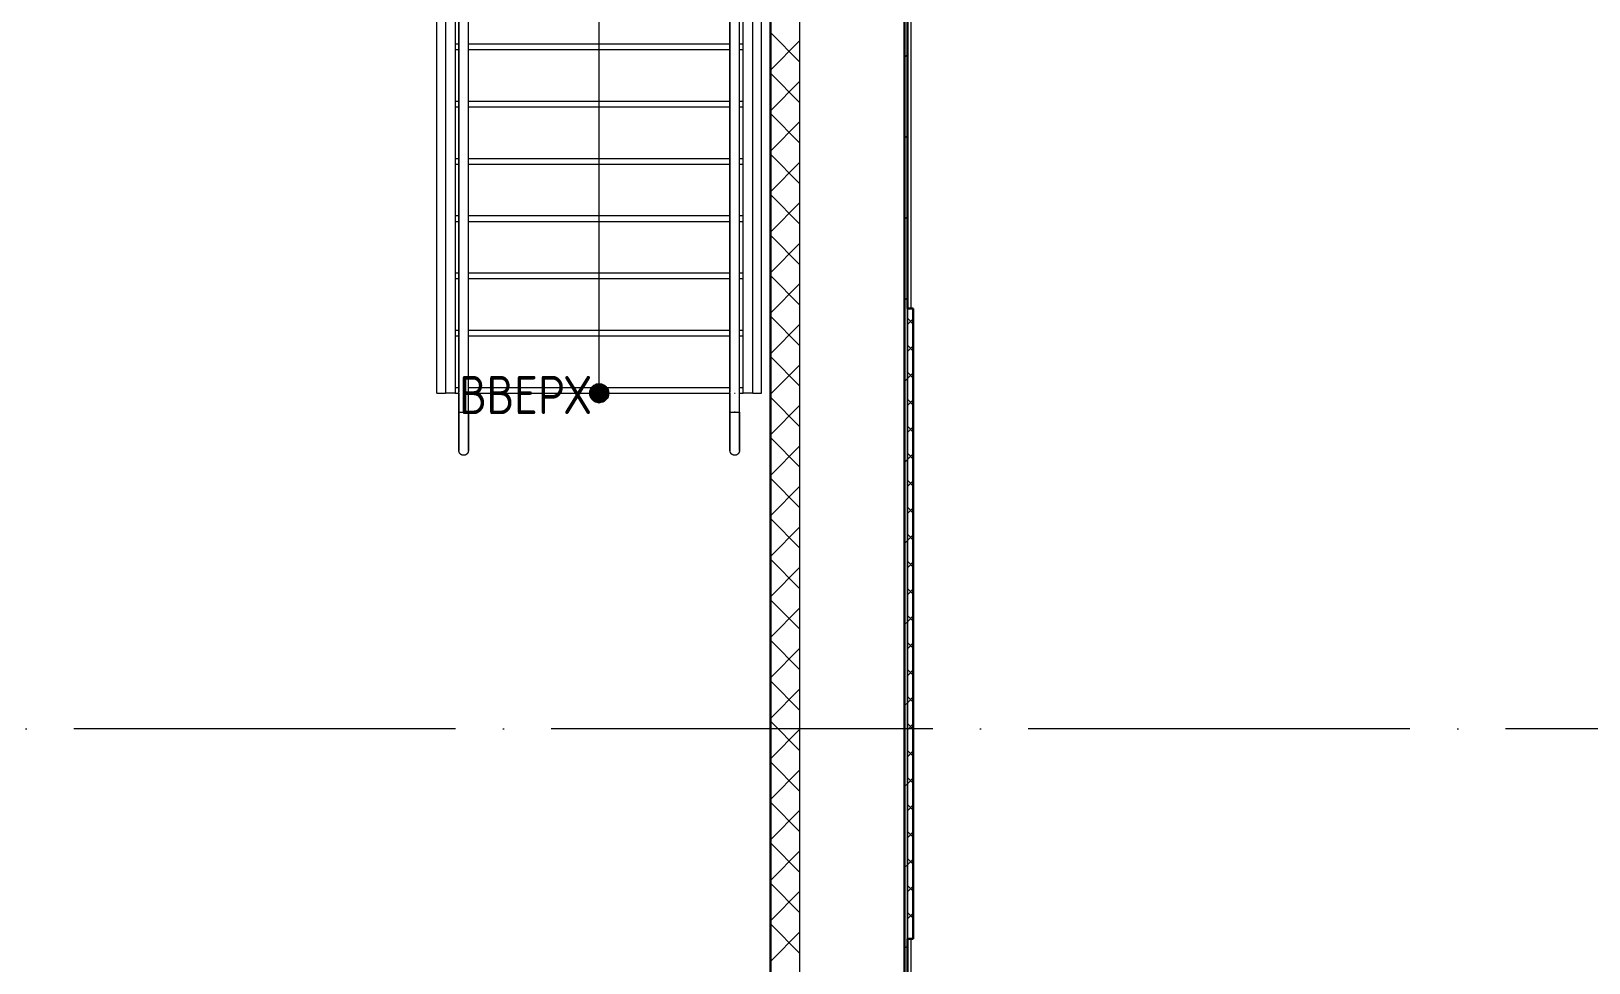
# Model space of a CAD drawing. Header units: millimetres. Extents: x -88595 to 880822, y -1054509 to -148035.
# Drawn here: x 267787 to 275948, y -242778 to -237899 of the extents above; entities that cross this region are included whole.
import ezdxf

# ---------------------------------------------------------------- set-up
doc = ezdxf.new("R2010")
doc.units = ezdxf.units.MM
doc.linetypes.add('ADSK_Линия сетки', pattern=[25, 20, -2.5, 0, -2.5])
for name, color, linetype, lineweight in [('Лестницы', 7, 'Continuous', 9), ('Оборудование', 7, 'Continuous', 18), ('Ограждение', 7, 'Continuous', 9), ('Оси', 7, 'Continuous', 9), ('Стены внутренние', 7, 'Continuous', 18), ('Стены наружные', 7, 'Continuous', 18), ('Стены штриховка', 7, 'Continuous', 9), ('Стрелки вверх', 7, 'Continuous', 18), ('Траектории лестницы', 7, 'Continuous', 18)]:
    doc.layers.add(name, color=color, linetype=linetype, lineweight=lineweight)
doc.styles.add('GOST Common', font='GOST_Common.ttf', dxfattribs={"height": 250})

# ---------------------------------------------------------------- blocks, each defined once
blk = doc.blocks.new('2 этаж')
at = {"layer": 'Стрелки вверх'}
h = blk.add_hatch(color=256, dxfattribs=at)
edge = h.paths.add_edge_path()
edge.add_arc((300097.5, 688013.5), 50, 0, 360)
blk.add_hatch(color=256, dxfattribs=at).paths.add_polyline_path([(300097.5, 687963.5), (300124.5, 687971.4), (300143, 687992.7), (300147, 688020.6), (300135.3, 688046.2), (300111.6, 688061.5), (300083.4, 688061.5), (300059.7, 688046.2), (300048, 688020.6), (300052, 687992.7), (300070.5, 687971.4), (300096.1, 687963.9)])
at = {"layer": 'Лестницы'}
for p, q in [((299247.5, 688013.5), (299247.5, 692836.1)), ((300947.5, 688013.5), (300947.5, 692763.5)), ((299342.1, 689843.5), (299362.1, 689843.5)), ((299342.1, 689813.5), (299362.1, 689813.5)), ((299412.1, 689843.5), (300782.5, 689843.5)), ((299412.1, 689813.5), (300782.5, 689813.5)), ((300832.5, 689843.5), (300852.5, 689843.5)), ((300832.5, 689813.5), (300852.5, 689813.5)), ((299342.1, 689543.5), (299362.1, 689543.5)), ((299342.1, 689513.5), (299362.1, 689513.5)), ((299412.1, 689543.5), (300782.5, 689543.5)), ((299412.1, 689513.5), (300782.5, 689513.5)), ((300832.5, 689543.5), (300852.5, 689543.5)), ((300832.5, 689513.5), (300852.5, 689513.5)), ((299342.1, 689243.5), (299362.1, 689243.5)), ((299412.1, 689243.5), (300782.5, 689243.5)), ((300832.5, 689243.5), (300852.5, 689243.5)), ((299342.1, 689213.5), (299362.1, 689213.5)), ((299412.1, 689213.5), (300782.5, 689213.5)), ((300832.5, 689213.5), (300852.5, 689213.5)), ((299342.1, 688943.5), (299362.1, 688943.5)), ((299342.1, 688913.5), (299362.1, 688913.5)), ((299412.1, 688943.5), (300782.5, 688943.5)), ((299412.1, 688913.5), (300782.5, 688913.5)), ((300832.5, 688943.5), (300852.5, 688943.5)), ((300832.5, 688913.5), (300852.5, 688913.5)), ((299342.1, 688643.5), (299362.1, 688643.5)), ((299342.1, 688613.5), (299362.1, 688613.5)), ((299412.1, 688643.5), (300782.5, 688643.5)), ((299412.1, 688613.5), (300782.5, 688613.5)), ((300832.5, 688643.5), (300852.5, 688643.5)), ((300832.5, 688613.5), (300852.5, 688613.5)), ((299342.1, 688343.5), (299362.1, 688343.5)), ((299412.1, 688343.5), (300782.5, 688343.5)), ((300832.5, 688343.5), (300852.5, 688343.5)), ((299342.1, 688313.5), (299362.1, 688313.5)), ((299412.1, 688313.5), (300782.5, 688313.5)), ((300832.5, 688313.5), (300852.5, 688313.5)), ((299247.5, 688013.5), (299292.1, 688013.5)), ((299342.1, 688043.5), (299362.1, 688043.5)), ((299342.1, 688013.5), (299362.1, 688013.5)), ((299412.1, 688043.5), (300782.5, 688043.5)), ((299412.1, 688013.5), (300782.5, 688013.5)), ((300832.5, 688043.5), (300852.5, 688043.5)), ((300832.5, 688013.5), (300852.5, 688013.5)), ((300902.5, 688013.5), (300947.5, 688013.5))]:
    blk.add_line(p, q, dxfattribs=at)
at = {"layer": 'Ограждение'}
for p, q in [((299292.1, 692513.5), (299292.1, 688013.5)), ((299342.1, 692513.5), (299342.1, 688013.5)), ((299362.1, 692519.7), (299362.1, 688019.7)), ((299362.1, 688013.5), (299362.1, 692513.5)), ((299412.1, 688019.7), (299412.1, 692519.7)), ((299412.1, 688013.5), (299412.1, 692513.5)), ((300782.5, 692519.7), (300782.5, 688019.7)), ((300782.5, 688013.5), (300782.5, 692513.5)), ((300832.5, 688019.7), (300832.5, 692519.7)), ((300832.5, 688013.5), (300832.5, 692513.5)), ((300852.5, 688013.5), (300852.5, 692513.5)), ((300902.5, 688013.5), (300902.5, 692513.5)), ((301732.5, 688456.5), (301732.5, 691656.5)), ((299342.1, 688013.5), (299292.1, 688013.5)), ((299362.1, 688014.1), (299362.1, 687913.5)), ((299362.1, 687913.5), (299362.1, 688013.5)), ((299412.1, 687913.5), (299412.1, 688014.1)), ((299412.1, 687913.5), (299412.1, 688013.5)), ((300782.5, 688014.1), (300782.5, 687913.5)), ((300782.5, 687913.5), (300782.5, 688013.5)), ((300832.5, 687913.5), (300832.5, 688014.1)), ((300832.5, 687913.5), (300832.5, 688013.5)), ((300902.5, 688013.5), (300852.5, 688013.5)), ((299362.1, 687913.5), (299412.1, 687913.5)), ((299384.8, 687913.5), (299389.4, 687913.5)), ((299387.1, 687913.5), (299384.8, 687913.5)), ((299389.4, 687913.5), (299387.1, 687913.5)), ((300782.5, 687913.5), (300832.5, 687913.5)), ((300805.2, 687913.5), (300809.8, 687913.5)), ((300807.5, 687913.5), (300805.2, 687913.5)), ((300809.8, 687913.5), (300807.5, 687913.5)), ((301732.5, 681956.5), (301732.5, 685156.5))]:
    blk.add_line(p, q, dxfattribs=at)
at = {"layer": 'Ограждение', "flags": 128}
for points in [[(299362.1, 687913.5), (299362.1, 687905.5), (299362.1, 687897.5), (299362.1, 687889.6), (299362.1, 687881.6), (299362.1, 687873.8), (299362.1, 687866), (299362.1, 687858.2), (299362.1, 687850.6), (299362.1, 687843.1), (299362.1, 687835.6), (299362.1, 687828.3), (299362.1, 687821.2), (299362.1, 687814.1), (299362.1, 687807.3), (299362.1, 687800.6), (299362.1, 687794.1), (299362.1, 687787.7), (299362.1, 687781.6), (299362.1, 687775.7), (299362.1, 687770), (299362.1, 687764.6), (299362.1, 687759.4), (299362.1, 687754.4), (299362.1, 687749.7), (299362.1, 687745.2), (299362.1, 687741), (299362.1, 687737.1), (299362.1, 687733.5), (299362.1, 687730.1), (299362.1, 687727.1), (299362.1, 687724.3), (299362.1, 687721.9), (299362.1, 687719.8), (299362.1, 687717.9), (299362.1, 687716.4), (299362.1, 687715.2), (299362.1, 687714.3), (299362.1, 687713.8), (299362.1, 687713.5), (299362.1, 687713.5)], [(299362.1, 687713.5), (299362.1, 687713.7), (299362.1, 687714.1), (299362.1, 687714.9), (299362.1, 687716.1), (299362.1, 687717.5), (299362.1, 687719.2), (299362.1, 687721.3), (299362.1, 687723.7), (299362.1, 687726.3), (299362.1, 687729.3), (299362.1, 687732.6), (299362.1, 687736.1), (299362.1, 687739.9), (299362.1, 687744.1), (299362.1, 687748.4), (299362.1, 687753.1), (299362.1, 687758), (299362.1, 687763.1), (299362.1, 687768.5), (299362.1, 687774.2), (299362.1, 687780), (299362.1, 687786.1), (299362.1, 687792.3), (299362.1, 687798.8), (299362.1, 687805.4), (299362.1, 687812.3), (299362.1, 687819.2), (299362.1, 687826.4), (299362.1, 687833.6), (299362.1, 687841), (299362.1, 687848.5), (299362.1, 687856.2), (299362.1, 687863.9), (299362.1, 687871.7), (299362.1, 687879.5), (299362.1, 687887.4), (299362.1, 687895.4), (299362.1, 687903.4), (299362.1, 687911.3), (299362.1, 687913.5)], [(299412.1, 687913.5), (299412.1, 687905.5), (299412.1, 687897.5), (299412.1, 687889.6), (299412.1, 687881.6), (299412.1, 687873.8), (299412.1, 687866), (299412.1, 687858.2), (299412.1, 687850.6), (299412.1, 687843.1), (299412.1, 687835.6), (299412.1, 687828.3), (299412.1, 687821.2), (299412.1, 687814.1), (299412.1, 687807.3), (299412.1, 687800.6), (299412.1, 687794.1), (299412.1, 687787.7), (299412.1, 687781.6), (299412.1, 687775.7), (299412.1, 687770), (299412.1, 687764.6), (299412.1, 687759.4), (299412.1, 687754.4), (299412.1, 687749.7), (299412.1, 687745.2), (299412.1, 687741), (299412.1, 687737.1), (299412.1, 687733.5), (299412.1, 687730.1), (299412.1, 687727.1), (299412.1, 687724.3), (299412.1, 687721.9), (299412.1, 687719.8), (299412.1, 687717.9), (299412.1, 687716.4), (299412.1, 687715.2), (299412.1, 687714.3), (299412.1, 687713.8), (299412.1, 687713.5), (299412.1, 687713.5)], [(299412.1, 687713.5), (299412.1, 687713.7), (299412.1, 687714.1), (299412.1, 687714.9), (299412.1, 687716.1), (299412.1, 687717.5), (299412.1, 687719.2), (299412.1, 687721.3), (299412.1, 687723.7), (299412.1, 687726.3), (299412.1, 687729.3), (299412.1, 687732.6), (299412.1, 687736.1), (299412.1, 687739.9), (299412.1, 687744.1), (299412.1, 687748.4), (299412.1, 687753.1), (299412.1, 687758), (299412.1, 687763.1), (299412.1, 687768.5), (299412.1, 687774.2), (299412.1, 687780), (299412.1, 687786.1), (299412.1, 687792.3), (299412.1, 687798.8), (299412.1, 687805.4), (299412.1, 687812.3), (299412.1, 687819.2), (299412.1, 687826.4), (299412.1, 687833.6), (299412.1, 687841), (299412.1, 687848.5), (299412.1, 687856.2), (299412.1, 687863.9), (299412.1, 687871.7), (299412.1, 687879.5), (299412.1, 687887.4), (299412.1, 687895.4), (299412.1, 687903.4), (299412.1, 687911.3), (299412.1, 687913.5)], [(300782.5, 687913.5), (300782.5, 687905.5), (300782.5, 687897.5), (300782.5, 687889.6), (300782.5, 687881.6), (300782.5, 687873.8), (300782.5, 687866), (300782.5, 687858.2), (300782.5, 687850.6), (300782.5, 687843.1), (300782.5, 687835.6), (300782.5, 687828.3), (300782.5, 687821.2), (300782.5, 687814.1), (300782.5, 687807.3), (300782.5, 687800.6), (300782.5, 687794.1), (300782.5, 687787.7), (300782.5, 687781.6), (300782.5, 687775.7), (300782.5, 687770), (300782.5, 687764.6), (300782.5, 687759.4), (300782.5, 687754.4), (300782.5, 687749.7), (300782.5, 687745.2), (300782.5, 687741), (300782.5, 687737.1), (300782.5, 687733.5), (300782.5, 687730.1), (300782.5, 687727.1), (300782.5, 687724.3), (300782.5, 687721.9), (300782.5, 687719.8), (300782.5, 687717.9), (300782.5, 687716.4), (300782.5, 687715.2), (300782.5, 687714.3), (300782.5, 687713.8), (300782.5, 687713.5), (300782.5, 687713.5)], [(300782.5, 687713.5), (300782.5, 687713.7), (300782.5, 687714.1), (300782.5, 687714.9), (300782.5, 687716.1), (300782.5, 687717.5), (300782.5, 687719.2), (300782.5, 687721.3), (300782.5, 687723.7), (300782.5, 687726.3), (300782.5, 687729.3), (300782.5, 687732.6), (300782.5, 687736.1), (300782.5, 687739.9), (300782.5, 687744.1), (300782.5, 687748.4), (300782.5, 687753.1), (300782.5, 687758), (300782.5, 687763.1), (300782.5, 687768.5), (300782.5, 687774.2), (300782.5, 687780), (300782.5, 687786.1), (300782.5, 687792.3), (300782.5, 687798.8), (300782.5, 687805.4), (300782.5, 687812.3), (300782.5, 687819.2), (300782.5, 687826.4), (300782.5, 687833.6), (300782.5, 687841), (300782.5, 687848.5), (300782.5, 687856.2), (300782.5, 687863.9), (300782.5, 687871.7), (300782.5, 687879.5), (300782.5, 687887.4), (300782.5, 687895.4), (300782.5, 687903.4), (300782.5, 687911.3), (300782.5, 687913.5)], [(300832.5, 687913.5), (300832.5, 687905.5), (300832.5, 687897.5), (300832.5, 687889.6), (300832.5, 687881.6), (300832.5, 687873.8), (300832.5, 687866), (300832.5, 687858.2), (300832.5, 687850.6), (300832.5, 687843.1), (300832.5, 687835.6), (300832.5, 687828.3), (300832.5, 687821.2), (300832.5, 687814.1), (300832.5, 687807.3), (300832.5, 687800.6), (300832.5, 687794.1), (300832.5, 687787.7), (300832.5, 687781.6), (300832.5, 687775.7), (300832.5, 687770), (300832.5, 687764.6), (300832.5, 687759.4), (300832.5, 687754.4), (300832.5, 687749.7), (300832.5, 687745.2), (300832.5, 687741), (300832.5, 687737.1), (300832.5, 687733.5), (300832.5, 687730.1), (300832.5, 687727.1), (300832.5, 687724.3), (300832.5, 687721.9), (300832.5, 687719.8), (300832.5, 687717.9), (300832.5, 687716.4), (300832.5, 687715.2), (300832.5, 687714.3), (300832.5, 687713.8), (300832.5, 687713.5), (300832.5, 687713.5)], [(300832.5, 687713.5), (300832.5, 687713.7), (300832.5, 687714.1), (300832.5, 687714.9), (300832.5, 687716.1), (300832.5, 687717.5), (300832.5, 687719.2), (300832.5, 687721.3), (300832.5, 687723.7), (300832.5, 687726.3), (300832.5, 687729.3), (300832.5, 687732.6), (300832.5, 687736.1), (300832.5, 687739.9), (300832.5, 687744.1), (300832.5, 687748.4), (300832.5, 687753.1), (300832.5, 687758), (300832.5, 687763.1), (300832.5, 687768.5), (300832.5, 687774.2), (300832.5, 687780), (300832.5, 687786.1), (300832.5, 687792.3), (300832.5, 687798.8), (300832.5, 687805.4), (300832.5, 687812.3), (300832.5, 687819.2), (300832.5, 687826.4), (300832.5, 687833.6), (300832.5, 687841), (300832.5, 687848.5), (300832.5, 687856.2), (300832.5, 687863.9), (300832.5, 687871.7), (300832.5, 687879.5), (300832.5, 687887.4), (300832.5, 687895.4), (300832.5, 687903.4), (300832.5, 687911.3), (300832.5, 687913.5)], [(299387.1, 687688.5), (299386.1, 687688.5), (299385.1, 687688.6), (299384.1, 687688.7), (299383.1, 687688.8), (299382.1, 687689), (299381.2, 687689.2), (299380.2, 687689.5), (299379.2, 687689.8), (299378.3, 687690.1), (299377.4, 687690.5), (299376.5, 687690.9), (299375.6, 687691.3), (299374.7, 687691.8), (299373.8, 687692.3), (299373, 687692.9), (299372.2, 687693.5), (299371.4, 687694.1), (299370.6, 687694.7), (299369.9, 687695.4), (299369.2, 687696.1), (299368.5, 687696.8), (299367.8, 687697.6), (299367.2, 687698.4), (299366.6, 687699.2), (299366.1, 687700), (299365.5, 687700.9), (299365.1, 687701.7), (299364.6, 687702.6), (299364.2, 687703.5), (299363.8, 687704.4), (299363.5, 687705.4), (299363.2, 687706.3), (299362.9, 687707.3), (299362.7, 687708.3), (299362.5, 687709.3), (299362.3, 687710.2), (299362.2, 687711.2), (299362.1, 687712.2), (299362.1, 687713.2), (299362.1, 687713.5)], [(299412.1, 687713.5), (299412.1, 687712.5), (299412, 687711.5), (299411.9, 687710.5), (299411.8, 687709.5), (299411.6, 687708.5), (299411.4, 687707.6), (299411.1, 687706.6), (299410.8, 687705.6), (299410.5, 687704.7), (299410.1, 687703.8), (299409.7, 687702.9), (299409.3, 687702), (299408.8, 687701.1), (299408.3, 687700.2), (299407.7, 687699.4), (299407.2, 687698.6), (299406.5, 687697.8), (299405.9, 687697), (299405.2, 687696.3), (299404.5, 687695.6), (299403.8, 687694.9), (299403, 687694.2), (299402.2, 687693.6), (299401.4, 687693), (299400.6, 687692.5), (299399.8, 687691.9), (299398.9, 687691.5), (299398, 687691), (299397.1, 687690.6), (299396.2, 687690.2), (299395.2, 687689.9), (299394.3, 687689.6), (299393.3, 687689.3), (299392.3, 687689.1), (299391.4, 687688.9), (299390.4, 687688.7), (299389.4, 687688.6), (299388.4, 687688.5), (299387.4, 687688.5), (299387.1, 687688.5)], [(300807.5, 687688.5), (300806.5, 687688.5), (300805.5, 687688.6), (300804.5, 687688.7), (300803.5, 687688.8), (300802.5, 687689), (300801.6, 687689.2), (300800.6, 687689.5), (300799.6, 687689.8), (300798.7, 687690.1), (300797.8, 687690.5), (300796.9, 687690.9), (300796, 687691.3), (300795.1, 687691.8), (300794.2, 687692.3), (300793.4, 687692.9), (300792.6, 687693.5), (300791.8, 687694.1), (300791, 687694.7), (300790.3, 687695.4), (300789.6, 687696.1), (300788.9, 687696.8), (300788.2, 687697.6), (300787.6, 687698.4), (300787, 687699.2), (300786.5, 687700), (300785.9, 687700.9), (300785.5, 687701.7), (300785, 687702.6), (300784.6, 687703.5), (300784.2, 687704.4), (300783.9, 687705.4), (300783.6, 687706.3), (300783.3, 687707.3), (300783.1, 687708.3), (300782.9, 687709.3), (300782.7, 687710.2), (300782.6, 687711.2), (300782.5, 687712.2), (300782.5, 687713.2), (300782.5, 687713.5)], [(300832.5, 687713.5), (300832.5, 687712.5), (300832.4, 687711.5), (300832.3, 687710.5), (300832.2, 687709.5), (300832, 687708.5), (300831.8, 687707.6), (300831.5, 687706.6), (300831.2, 687705.6), (300830.9, 687704.7), (300830.5, 687703.8), (300830.1, 687702.9), (300829.7, 687702), (300829.2, 687701.1), (300828.7, 687700.2), (300828.1, 687699.4), (300827.6, 687698.6), (300826.9, 687697.8), (300826.3, 687697), (300825.6, 687696.3), (300824.9, 687695.6), (300824.2, 687694.9), (300823.4, 687694.2), (300822.6, 687693.6), (300821.8, 687693), (300821, 687692.5), (300820.2, 687691.9), (300819.3, 687691.5), (300818.4, 687691), (300817.5, 687690.6), (300816.6, 687690.2), (300815.6, 687689.9), (300814.7, 687689.6), (300813.7, 687689.3), (300812.7, 687689.1), (300811.8, 687688.9), (300810.8, 687688.7), (300809.8, 687688.6), (300808.8, 687688.5), (300807.8, 687688.5), (300807.5, 687688.5)]]:
    blk.add_lwpolyline(points, dxfattribs=at)
at = {"layer": 'Ограждение'}
for points in [[(299385, 688013.5), (299385.7, 688013.5), (299387.1, 688013.5), (299388.5, 688013.5), (299389.2, 688013.5)], [(300805.4, 688013.5), (300806.1, 688013.5), (300807.5, 688013.5), (300808.9, 688013.5), (300809.6, 688013.5)]]:
    blk.add_open_spline(points, degree=3, dxfattribs=at)
at = {"layer": 'Оси', "linetype": 'ADSK_Линия сетки', "ltscale": 100}
for p, q in [((301697.5, 697307.1), (301697.5, 679652.3)), ((359347.5, 686256.5), (287587.4, 686256.5))]:
    blk.add_line(p, q, dxfattribs=at)
at = {"layer": 'Стены внутренние', "lineweight": 30}
blk.add_line((300995.5, 692658.5), (300995.5, 679854.5), dxfattribs=at)
at = {"layer": 'Стены внутренние'}
blk.add_line((301147.5, 692506.5), (301147.5, 680556.5), dxfattribs=at)
at = {"layer": 'Стены внутренние', "linetype": 'Continuous', "lineweight": 9}
for p, q in [((301147.5, 689748.8), (300997.5, 689898.8)), ((300997.5, 689708.3), (301147.5, 689858.3)), ((301147.5, 689536.6), (300997.5, 689686.6)), ((300997.5, 689496.2), (301147.5, 689646.2)), ((300997.5, 689593.8), (300995.5, 689590.3)), ((300997.5, 689580.3), (300995.5, 689583.8)), ((301147.5, 689324.5), (300997.5, 689474.5)), ((300997.5, 689284.1), (301147.5, 689434.1)), ((301147.5, 689112.4), (300997.5, 689262.4)), ((300997.5, 689071.9), (301147.5, 689221.9)), ((301147.5, 688900.2), (300997.5, 689050.2)), ((300997.5, 688859.8), (301147.5, 689009.8)), ((301147.5, 688688.1), (300997.5, 688838.1)), ((300997.5, 688781), (300995.5, 688777.5)), ((300997.5, 688647.7), (301147.5, 688797.7)), ((301147.5, 688476), (300997.5, 688626)), ((300997.5, 688435.6), (301147.5, 688585.6)), ((301147.5, 688263.8), (300997.5, 688413.8)), ((300997.5, 688223.4), (301147.5, 688373.4)), ((301147.5, 688051.7), (300997.5, 688201.7)), ((300997.5, 688011.3), (301147.5, 688161.3)), ((301147.5, 687839.6), (300997.5, 687989.6)), ((300997.5, 687799.2), (301147.5, 687949.2)), ((301147.5, 687627.4), (300997.5, 687777.4)), ((300997.5, 687587), (301147.5, 687737)), ((301147.5, 687415.3), (300997.5, 687565.3)), ((300997.5, 687374.9), (301147.5, 687524.9)), ((300997.5, 687345.1), (300995.5, 687348.6)), ((301147.5, 687203.2), (300997.5, 687353.2)), ((300997.5, 687162.8), (301147.5, 687312.8)), ((301147.5, 686991), (300997.5, 687141)), ((300997.5, 686950.6), (301147.5, 687100.6)), ((301147.5, 686778.9), (300997.5, 686928.9)), ((300997.5, 686738.5), (301147.5, 686888.5)), ((301147.5, 686566.8), (300997.5, 686716.8)), ((300997.5, 686526.4), (301147.5, 686676.4)), ((300997.5, 686545.8), (300995.5, 686542.3)), ((301147.5, 686354.6), (300997.5, 686504.6)), ((300997.5, 686314.2), (301147.5, 686464.2)), ((301147.5, 686142.5), (300997.5, 686292.5)), ((300997.5, 686102.1), (301147.5, 686252.1)), ((301147.5, 685930.4), (300997.5, 686080.4)), ((300997.5, 685890), (301147.5, 686040)), ((301147.5, 685718.3), (300997.5, 685868.3)), ((300997.5, 685677.8), (301147.5, 685827.8)), ((301147.5, 685506.1), (300997.5, 685656.1)), ((300997.5, 685465.7), (301147.5, 685615.7)), ((301147.5, 685294), (300997.5, 685444)), ((300997.5, 685253.6), (301147.5, 685403.6)), ((301147.5, 685081.9), (300997.5, 685231.9)), ((300997.5, 685041.4), (301147.5, 685191.4))]:
    blk.add_line(p, q, dxfattribs=at)
at = {"layer": 'Стены наружные', "lineweight": 30}
for p, q in [((301697.5, 680556.5), (301697.5, 691956.5)), ((301712.5, 691941.5), (301712.5, 688456.5)), ((301742.5, 688456.5), (301712.5, 688456.5)), ((301742.5, 688456.5), (301742.5, 685156.5)), ((301712.5, 685156.5), (301712.5, 680571.5)), ((301742.5, 685156.5), (301712.5, 685156.5))]:
    blk.add_line(p, q, dxfattribs=at)
at = {"layer": 'Стены наружные', "linetype": 'Continuous', "lineweight": 9}
for p, q in [((301697.5, 689771.9), (301712.5, 689786.9)), ((301697.5, 689347.7), (301712.5, 689362.7)), ((301697.5, 688923.4), (301712.5, 688938.4)), ((301697.5, 688499.2), (301712.5, 688514.2)), ((301742.5, 688375.9), (301712.5, 688405.9)), ((301712.5, 688372.7), (301742.5, 688402.7)), ((301742.5, 688234.5), (301712.5, 688264.5)), ((301712.5, 688231.3), (301742.5, 688261.3)), ((301697.5, 688074.9), (301712.5, 688089.9)), ((301742.5, 688093.1), (301712.5, 688123.1)), ((301712.5, 688089.9), (301742.5, 688119.9)), ((301742.5, 687951.7), (301712.5, 687981.7)), ((301712.5, 687948.5), (301742.5, 687978.5)), ((301742.5, 687810.3), (301712.5, 687840.3)), ((301712.5, 687807), (301742.5, 687837)), ((301742.5, 687668.8), (301712.5, 687698.8)), ((301712.5, 687665.6), (301742.5, 687695.6)), ((301697.5, 687650.6), (301712.5, 687665.6)), ((301742.5, 687527.4), (301712.5, 687557.4)), ((301712.5, 687524.2), (301742.5, 687554.2)), ((301742.5, 687386), (301712.5, 687416)), ((301712.5, 687382.8), (301742.5, 687412.8)), ((301742.5, 687244.6), (301712.5, 687274.6)), ((301712.5, 687241.4), (301742.5, 687271.4)), ((301697.5, 687226.4), (301712.5, 687241.4)), ((301742.5, 687103.2), (301712.5, 687133.2)), ((301712.5, 687099.9), (301742.5, 687129.9)), ((301742.5, 686961.7), (301712.5, 686991.7)), ((301712.5, 686958.5), (301742.5, 686988.5)), ((301697.5, 686802.1), (301712.5, 686817.1)), ((301742.5, 686820.3), (301712.5, 686850.3)), ((301712.5, 686817.1), (301742.5, 686847.1)), ((301742.5, 686678.9), (301712.5, 686708.9)), ((301712.5, 686675.7), (301742.5, 686705.7)), ((301742.5, 686537.5), (301712.5, 686567.5)), ((301712.5, 686534.3), (301742.5, 686564.3)), ((301697.5, 686377.8), (301712.5, 686392.8)), ((301742.5, 686396), (301712.5, 686426)), ((301712.5, 686392.8), (301742.5, 686422.8)), ((301742.5, 686254.6), (301712.5, 686284.6)), ((301712.5, 686251.4), (301742.5, 686281.4)), ((301742.5, 686113.2), (301712.5, 686143.2)), ((301712.5, 686110), (301742.5, 686140)), ((301697.5, 685953.6), (301712.5, 685968.6)), ((301742.5, 685971.8), (301712.5, 686001.8)), ((301712.5, 685968.6), (301742.5, 685998.6)), ((301742.5, 685830.4), (301712.5, 685860.4)), ((301712.5, 685827.2), (301742.5, 685857.2)), ((301742.5, 685688.9), (301712.5, 685718.9)), ((301712.5, 685685.7), (301742.5, 685715.7)), ((301742.5, 685547.5), (301712.5, 685577.5)), ((301712.5, 685544.3), (301742.5, 685574.3)), ((301697.5, 685529.3), (301712.5, 685544.3)), ((301742.5, 685406.1), (301712.5, 685436.1)), ((301712.5, 685402.9), (301742.5, 685432.9)), ((301742.5, 685264.7), (301712.5, 685294.7)), ((301712.5, 685261.5), (301742.5, 685291.5)), ((301697.5, 685105), (301712.5, 685120))]:
    blk.add_line(p, q, dxfattribs=at)
at = {"layer": 'Стены штриховка'}
for p, q in [((300997.5, 679854.5), (300997.5, 692658.5)), ((301712.5, 685156.5), (301712.5, 688456.5)), ((301712.5, 688456.5), (301712.5, 685156.5))]:
    blk.add_line(p, q, dxfattribs=at)
at = {"layer": 'Стрелки вверх'}
for p, q in [((300097.5, 689813.5), (300097.5, 690113.5)), ((300097.5, 689513.5), (300097.5, 689813.5)), ((300097.5, 689213.5), (300097.5, 689513.5)), ((300097.5, 688913.5), (300097.5, 689213.5)), ((300097.5, 688613.5), (300097.5, 688913.5)), ((300097.5, 688313.5), (300097.5, 688613.5)), ((300097.5, 688013.5), (300097.5, 688313.5)), ((300059.7, 688046.2), (300048, 688020.6)), ((300048, 688020.6), (300052, 687992.7)), ((300083.4, 688061.5), (300059.7, 688046.2)), ((300111.6, 688061.5), (300083.4, 688061.5)), ((300135.3, 688046.2), (300111.6, 688061.5)), ((300147, 688020.6), (300135.3, 688046.2)), ((300143, 687992.7), (300147, 688020.6)), ((300052, 687992.7), (300070.5, 687971.4)), ((300070.5, 687971.4), (300096.1, 687963.9)), ((300096.1, 687963.9), (300097.5, 687963.5)), ((300097.5, 687963.5), (300124.5, 687971.4)), ((300124.5, 687971.4), (300143, 687992.7))]:
    blk.add_line(p, q, dxfattribs=at)
blk.add_circle((300097.5, 688013.5), 50, dxfattribs=at)
at = {"layer": 'Траектории лестницы', "style": 'GOST Common', "width": 0.9}
blk.add_text('ВВЕРХ', height=200, dxfattribs=at).set_placement((299363.6, 687904.4))

msp = doc.modelspace()

# ---------------------------------------------------------------- block references
at = {"layer": 'Оборудование', "color": 5, "true_color": 0x0000ff}
msp.add_blockref('2 этаж', (-29334.2, -927808.4), dxfattribs=at)

doc.saveas('drawing.dxf')
